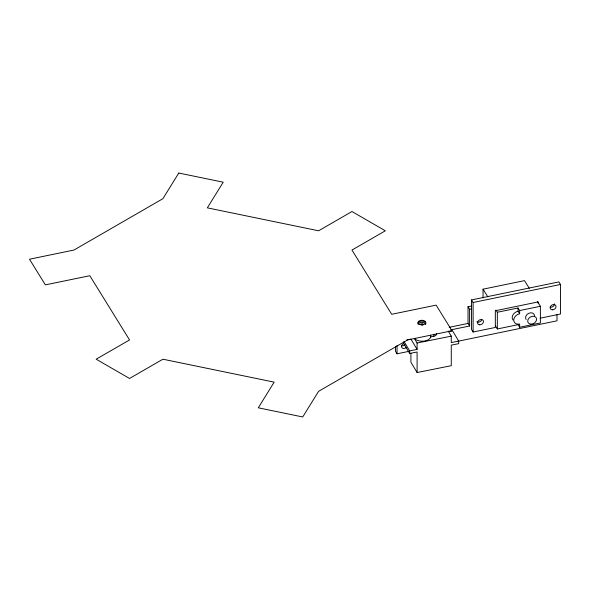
<?xml version="1.0" encoding="UTF-8"?>
<svg xmlns="http://www.w3.org/2000/svg" width="590" height="590" viewBox="0 0 590 590"><rect width="100%" height="100%" fill="white"/><g stroke="black" fill="none" stroke-linecap="round" stroke-linejoin="round"><path stroke-width="0.89" d="M430.7 335.194L430.678 337.148A8.651 4.993 0 0 1 423.922 341.101A8.651 4.993 0 0 1 415.021 339.007M483.048 297.965L483.048 289.181L524.517 280.626L529.304 288.363M538.279 303.651L538.279 301.896L495.327 310.753L495.327 327.45L473.114 332.03L471.528 329.463L471.528 299.927L558.914 281.909L560.5 284.476L560.5 314.005L540.057 318.224M471.528 299.927L473.114 302.493L560.5 284.476M450.797 329.876L469.611 325.997L468.025 323.431L468.025 306.741L471.58 306.004M468.025 306.741L469.611 309.308L471.388 308.939M495.969 310.067L497.333 312.265L518.064 307.995L519.65 310.561L519.65 313.769A6.291 4.838 -31.7 0 0 513.728 320.127A6.291 4.838 -31.7 0 0 519.65 324.043L519.65 327.251L540.388 322.973L540.388 306.284L537.534 301.667M519.65 310.561L540.388 306.284M449.211 327.317L468.025 323.431M495.519 326.027L497.333 328.962L518.064 324.684L519.65 327.251M395.448 346.655L395.448 351.242L397.033 353.808L408.715 351.397M458.142 341.204L556.997 320.82L556.997 314.558M406.79 339.936L410.92 339.11L417.093 349.405L409.667 350.895L403.929 341.337M448.407 331.617L452.53 330.791L458.71 341.086L458.71 343.66L451.276 345.143L451.276 365.689L417.093 372.526L410.92 362.231L410.92 353.292M430.7 336.905L433.871 336.271A3.931 2.272 0 0 0 436.298 333.38M414.446 338.579L417.093 342.989L451.276 336.153L451.276 342.576L458.71 341.086M403.486 343.166L409.667 353.462L417.093 351.979L417.093 372.526M518.064 307.995L518.064 311.203L519.65 313.769M483.048 289.181L487.834 296.918M448.194 331.005L451.276 336.153M497.333 312.265L497.333 328.962M473.114 302.493L473.114 332.03M469.611 309.308L469.611 325.997M433.871 334.56L433.871 336.271M417.093 342.989L417.093 349.405M409.667 350.895L409.667 353.462M397.033 345.548L397.033 353.808M526.177 319.485A4.72 3.629 -31.7 0 1 528.869 313.283A4.72 3.629 -31.7 0 1 534.466 315.849M512.939 319.964A6.291 4.838 -31.7 0 1 518.064 311.203M481.794 319.662A3.149 2.419 -31.7 0 1 476.838 321.838M554.467 303.865A3.149 2.419 -31.7 0 1 550.175 307.191M406.532 347.245A3.149 2.419 -31.7 0 1 401.878 347.672A3.149 2.419 -31.7 0 1 403.671 343.535M404.947 344.678A3.149 2.419 -31.7 0 1 401.37 345.821M418.089 324.175A3.931 2.272 0 0 1 421.702 322.361A3.931 2.272 0 0 1 425.67 323.903M420.375 324.684A1.571 0.907 0 0 1 422.057 323.718A1.571 0.907 0 0 1 423.487 324.81M421.444 325.046A1.571 0.907 0 0 1 422.647 325.097M425.796 323.792A3.931 2.272 0 0 1 425.464 324.353M418.214 324.065A3.931 2.272 0 0 1 421.194 321.115A3.931 2.272 0 0 1 425.869 323.202M178.777 173.032L162.906 198.69L73.934 250.057L29.5 259.217L45.371 284.874L89.805 275.707L129.542 339.943L96.177 359.207L129.542 378.47L162.906 359.207L274.166 382.15L258.295 407.801L302.729 416.968L318.6 391.31L407.572 339.943L452.006 330.784L436.135 305.126L391.701 314.293L351.965 250.057L385.329 230.793L351.965 211.53L318.6 230.793L207.341 207.85L223.212 182.199L178.777 173.032M419.306 324.264A3.931 2.272 0 0 0 425.722 322.944A3.931 2.272 0 0 0 420.53 320.4A3.931 2.272 0 0 0 419.306 324.264M530.985 324.146A4.72 3.629 -31.7 0 0 536.428 318.305A4.72 3.629 -31.7 0 0 528.994 318.113A4.72 3.629 -31.7 0 0 530.985 324.146M479.751 324.795A3.149 2.419 -31.7 0 0 483.38 320.901A3.149 2.419 -31.7 0 0 478.424 320.768A3.149 2.419 -31.7 0 0 479.751 324.795M552.491 309.824A3.149 2.419 -31.7 0 0 555.905 305.804A3.149 2.419 -31.7 0 0 550.883 305.937A3.149 2.419 -31.7 0 0 552.491 309.824"/></g></svg>
